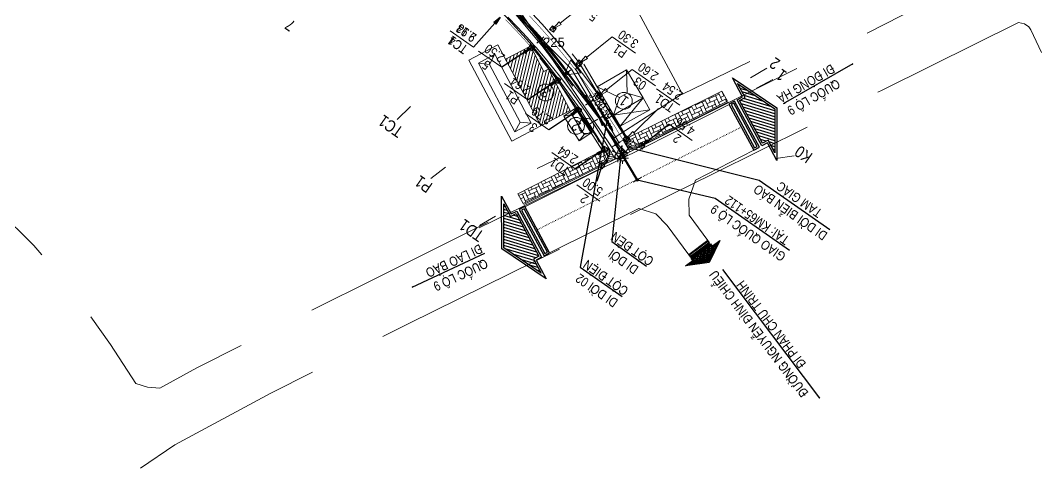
# Model space of a CAD drawing. Header units: metres. Extents: x 550976 to 551305, y 1838772 to 1839026.
# Drawn here: x 551086.4 to 551304.9, y 1838771.5 to 1838869.5 of the extents above; entities that cross this region are included whole.
import ezdxf
from ezdxf.enums import TextEntityAlignment as Align

# ---------------------------------------------------------------- set-up
doc = ezdxf.new("R2010")
doc.units = ezdxf.units.M
doc.header["$MEASUREMENT"] = 0
for name, pattern in [('CENTER2', [0.00025, 0, -0.000125, 0, -0.000125]), ('DGN Style 2', [42.176187, 25.305712, -16.870475]), ('DGN Style 3', [59.046661, 42.176187, -16.870475])]:
    doc.linetypes.add(name, pattern=pattern)
for name, color, linetype, lineweight in [('Level 10', 7, 'Continuous', 0), ('Level 20', 7, 'Continuous', 0), ('Level 22', 7, 'Continuous', 0), ('Level 23', 7, 'Continuous', 0), ('Level 24', 7, 'Continuous', 0), ('Level 52', 7, 'Continuous', 0), ('Level 64', 230, 'Continuous', 0), ('Level 65', 2, 'Continuous', 0), ('Level 66', 30, 'Continuous', 0), ('Level 67', 7, 'Continuous', 0), ('Level 69', 1, 'Continuous', 0), ('Level 7', 7, 'Continuous', 0), ('Level 70', 4, 'Continuous', 0), ('Level 72', 6, 'Continuous', 0), ('Level 74', 3, 'Continuous', 0), ('Level 75', 3, 'Continuous', 0), ('Level 76', 3, 'Continuous', 0), ('Level 80', 3, 'Continuous', 0), ('Level 86', 4, 'Continuous', 0), ('Level 87', 4, 'Continuous', 0), ('Level 88', 4, 'Continuous', 0), ('Level 89', 2, 'Continuous', 0), ('Level 9', 7, 'Continuous', 0), ('Level 90', 6, 'Continuous', 0), ('Level 96', 120, 'Continuous', 0), ('Level 97', 4, 'Continuous', 0)]:
    doc.layers.add(name, color=color, linetype=linetype, lineweight=lineweight)
doc.styles.add('1-Text', font='vnsimli.shx', dxfattribs={"width": 0.7})
doc.styles.add('3-Ghichu', font='')
doc.styles.add('4-Dim', font='vnsimli.shx', dxfattribs={"width": 0.6})
doc.styles.add('Style-FmSimple', font='FmSimple.shx')
doc.styles.add('Style-ltypeshp', font='ltypeshp.shx')
doc.styles.add('Style-Vnarial', font='Vnarial.shx')
doc.styles.get('3-Ghichu').set_extended_font_data('.VnArial NarrowH')
doc.linetypes.add('FENCELINE2', pattern='A,0,-0.0001,["„",Style-ltypeshp,S=0.0001,R=0,X=-0.0001,Y=0],-0.0001,0', length=0.0002)
doc.dimstyles.new('D1000', dxfattribs={"dimtxt": 0.002, "dimasz": 0.0015, "dimexe": 0, "dimexo": 0, "dimgap": 0.0009, "dimtad": 1, "dimlfac": 1000, "dimzin": 0, "dimdsep": 46, "dimtxsty": '4-Dim', "dimblk": 'Muiten_PS', "dimcen": 9e-05, "dimclrd": 6, "dimclre": 6, "dimclrt": 2, "dimadec": 0, "dimazin": 2, "dimtfac": 0.347826, "dimtix": 1, "dimtofl": 0, "dimtmove": 0, "dimatfit": 3, "dimldrblk": 'Muiten_PS', "dimfxl": 0, "dimtolj": 1, "dimtzin": 0, "dimarcsym": 0})
doc.dimstyles.new('D500', dxfattribs={"dimscale": 0.5, "dimtxt": 0.002, "dimasz": 0.0015, "dimexe": 0, "dimexo": 0, "dimgap": 0.0008, "dimtad": 1, "dimlfac": 1000, "dimzin": 0, "dimdsep": 46, "dimtxsty": '4-Dim', "dimblk": 'Muiten_PS', "dimcen": 9e-05, "dimclrd": 6, "dimclre": 6, "dimclrt": 2, "dimaunit": 1, "dimadec": 1, "dimazin": 2, "dimtfac": 0.347826, "dimtix": 1, "dimtofl": 0, "dimtmove": 0, "dimatfit": 3, "dimldrblk": 'Muiten_PS', "dimfxl": 0, "dimtolj": 1, "dimtzin": 0, "dimarcsym": 0})
doc.dimstyles.get("Standard").update_dxf_attribs({"dimtxt": 0.002, "dimasz": 0.002, "dimexe": 0, "dimexo": 0, "dimgap": 0.0008, "dimtad": 1, "dimlfac": 1000, "dimzin": 0, "dimdsep": 46, "dimtxsty": '1-Text', "dimblk": 'Muiten_PS', "dimcen": 0.0001, "dimclrd": 6, "dimclre": 6, "dimclrt": 2, "dimaunit": 1, "dimadec": 1, "dimazin": 0, "dimtfac": 1, "dimtix": 1, "dimtofl": 0, "dimtmove": 1, "dimatfit": 3, "dimldrblk": 'Muiten_PS', "dimfxl": 0, "dimtolj": 1, "dimtzin": 0, "dimarcsym": 0})
pattern_1 = [(204.948746527, (-409.3193, 287.1545), (-0.38790248927, -1.06279426928), [2.4, -0.8]), (294.948746527, (-410.0447, 286.81704), (-0.38790248927, -1.06279426928), [2.4, -0.8])]

# ---------------------------------------------------------------- blocks, each defined once
blk = doc.blocks.new('BB TAM GIAC')
at = {"layer": 'Level 64', "linetype": 'Continuous', "ltscale": 0.1}
h = blk.add_hatch(color=256, dxfattribs=at)
h.paths.add_polyline_path([(-0.053, 0.134), (0, 0.24), (0.053, 0.134)])
h.paths.add_polyline_path([(-0.04, 0.142), (0, 0.222), (0.04, 0.142)], flags=16)
at = {"layer": 'Level 64', "linetype": 'Continuous', "ltscale": 0.1, "flags": 128}
blk.add_lwpolyline([(-0.053, 0.134), (0, 0.24), (0.053, 0.134)], close=True, dxfattribs=at)
for points in [[(-0.04, 0.142), (0, 0.222), (0.04, 0.142), (-0.04, 0.142)], [(-0.022, 0), (0.022, 0)], [(0, 0.134), (0, 0)]]:
    blk.add_lwpolyline(points, dxfattribs=at)
blk = doc.blocks.new('COT DEN')
at = {"layer": 'Level 65', "color": 62, "ltscale": 0.1, "const_width": 0.0128, "flags": 128}
blk.add_lwpolyline([(0, 0), (0, -0.172, -0.333753), (-0.025, -0.206, -0.000669), (-0.096, -0.222, -1), (-0.099, -0.208), (-0.074, -0.203, -1), (-0.071, -0.216)], format="xyb", dxfattribs=at)
blk = doc.blocks.new('COT DIEN')
at = {"layer": 'Level 66', "color": 6, "ltscale": 0.1, "flags": 128}
for points in [[(-0.123, -0.03), (-0.225, 0), (-0.123, 0.03)], [(-0.225, 0), (0.225, 0)], [(-0.051, -0.03), (-0.153, 0), (-0.051, 0.03)], [(0.051, -0.03), (0.153, 0), (0.051, 0.03)], [(0.123, -0.03), (0.225, 0), (0.123, 0.03)]]:
    blk.add_lwpolyline(points, dxfattribs=at)
at = {"layer": 'Level 66', "color": 6, "ltscale": 0.1}
for radius in [0.017, 0.00454]:
    blk.add_circle((0, 0), radius, dxfattribs=at)
blk = doc.blocks.new('Huongdi')
h = blk.add_hatch()
h.set_pattern_fill('ANSI31', color=252, style=0)
h.set_pattern_definition([(135, (146.729495, -280.011094), (0.0247276145, 0.0247276145), [])])
h.paths.add_polyline_path([(-0.47, 0.211), (-0.295, 0.211), (-0.295, 0.135), (0.295, 0.135), (0.295, 0.211), (0.489, 0.211), (0, 0.464)])
blk.add_line((0.318, 0), (-0.319, 0))
at = {"flags": 128}
blk.add_lwpolyline([(0.318, 0.188), (0.58, 0.188), (0, 0.49), (-0.566, 0.188), (-0.319, 0.188), (-0.319, 0.112), (0.318, 0.112)], close=True, dxfattribs=at)
at = {"color": 9, "flags": 128}
for points in [[(0, 0.464), (-0.47, 0.211), (-0.295, 0.211), (-0.295, 0.135), (0.295, 0.135), (0.295, 0.211), (0.489, 0.211)], [(-0.299, 0.057), (0.299, 0.057), (0.299, 0.02), (-0.299, 0.02)]]:
    blk.add_lwpolyline(points, close=True, dxfattribs=at)
at = {"flags": 128}
blk.add_lwpolyline([(-0.319, 0), (-0.319, 0.077), (0.318, 0.077), (0.318, 0)], dxfattribs=at)
blk = doc.blocks.new('Muiten_PS')
at = {"layer": 'Level 86', "color": 252, "linetype": 'Continuous', "ltscale": 0.1}
blk.add_line((-0.109, 0), (-0.095, 0), dxfattribs=at)
at = {"layer": 'Level 86', "color": 252, "linetype": 'Continuous', "ltscale": 0.1, "flags": 128}
for points in [[(-0.114, -0.022), (0, 0), (-0.114, 0.022)], [(-0.105, -0.009), (-0.105, -0.01)]]:
    blk.add_lwpolyline(points, dxfattribs=at)
for points in [[(-0.107, -0.013), (-0.104, -0.015, 0.248235), (-0.102, -0.016), (-0.028, 0), (-0.102, 0.016, 0.248235), (-0.104, 0.015), (-0.107, 0.013)], [(-0.105, -0.009), (-0.104, -0.011, 0.254651), (-0.102, -0.011), (-0.056, 0), (-0.102, 0.011, 0.254651), (-0.104, 0.011), (-0.105, 0.009)], [(-0.104, -0.005), (-0.102, -0.008, 0.259093), (-0.099, -0.008), (-0.07, 0), (-0.099, 0.008, 0.259093), (-0.102, 0.008), (-0.104, 0.005)], [(-0.104, 0), (-0.099, -0.005, 0.274095), (-0.097, -0.005), (-0.084, 0), (-0.097, 0.005, 0.274095), (-0.099, 0.005), (-0.104, 0)]]:
    blk.add_lwpolyline(points, format="xyb", dxfattribs=at)
at = {"layer": 'Level 86', "color": 252, "linetype": 'Continuous', "ltscale": 0.1}
blk.add_arc((-0.133, 0), 0.0296, 312.2342, 47.7658, dxfattribs=at)
blk = doc.blocks.new('_ClosedBlank')
at = {"color": 0, "linetype": 'ByBlock', "lineweight": -2}
for p, q in [((-0.1, 0.017), (0, 0)), ((-0.1, 0.017), (-0.1, -0.017)), ((0, 0), (-0.1, -0.017))]:
    blk.add_line(p, q, dxfattribs=at)
blk = doc.blocks.new('Lop dc')
at = {"layer": 'Level 97', "ltscale": 0.1}
blk.add_circle((0, 0), 0.18, dxfattribs=at)
at = {"layer": 'Level 97', "style": '3-Ghichu'}
blk.add_attdef('1', text='', height=0.225, dxfattribs=at).set_placement((0, 0), align=Align.MIDDLE_CENTER)
blk = doc.blocks.new('*D257')
at = {"layer": 'Defpoints'}
for p in [(551208.19, 1838851.91), (551209.17, 1838850.18), (551210.26, 1838848.52), (551210.37, 1838848.58)]:
    blk.add_point(p, dxfattribs=at)
at = {"layer": 'Level 96', "color": 6}
for p, q in [((551206.44, 1838854.36), (551207.26, 1838853.1)), ((551208.82, 1838852.33), (551208.08, 1838851.85)), ((551211, 1838849), (551210.26, 1838848.52)), ((551211.91, 1838846.01), (551211.08, 1838847.26))]:
    blk.add_line(p, q, dxfattribs=at)
at = {"layer": 'Level 96', "color": 6, "xscale": 15, "yscale": 15, "zscale": 15}
for p, rotation in [((551208.08, 1838851.85), 303.2072766905243), ((551210.26, 1838848.52), 123.2072766905243)]:
    blk.add_blockref('Muiten_PS', p, dxfattribs=dict(at, rotation=rotation))
at = {"layer": 'Level 96', "color": 2, "linetype": 'Continuous', "style": '4-Dim', "width": 0.6}
blk.add_text('3980.59', height=2, rotation=303.2073, dxfattribs=at).set_placement((551208.86, 1838854.12), align=Align.MIDDLE_LEFT)
blk = doc.blocks.new('DKCDV')
at = {"layer": 'Level 7', "linetype": 'Continuous', "lineweight": 0}
h = blk.add_hatch(color=1, dxfattribs=at)
edge = h.paths.add_edge_path()
edge.add_arc((0, 0), 1.5, 270, 630)
at = {"layer": 'Level 7', "color": 1, "linetype": 'Continuous', "lineweight": 0}
for p, q in [((0, 6.2), (0, 12.5)), ((-6.2, 0), (-12.5, 0)), ((0, -12.5), (0, -6.3)), ((12.5, 0), (6.3, 0))]:
    blk.add_line(p, q, dxfattribs=at)
blk.add_circle((0, 0), 6.25, dxfattribs=at)
blk = doc.blocks.new('KC')
at = {"layer": 'Level 7', "color": 1, "linetype": 'Continuous', "lineweight": 0, "style": 'Style-FmSimple'}
blk.add_text('37', height=0.1, dxfattribs=at).set_placement((0, 0))
blk = doc.blocks.new('KC_1')
at = {"layer": 'Level 7', "color": 1, "linetype": 'Continuous', "lineweight": 0, "style": 'Style-FmSimple'}
blk.add_text('38', height=0.1, dxfattribs=at).set_placement((0, 0))

msp = doc.modelspace()

# ---------------------------------------------------------------- hatches: boundary and pattern name
at = {"layer": 'Level 64'}
h = msp.add_hatch(dxfattribs=at)
h.set_pattern_fill('ANSI31', color=252, style=0)
h.set_pattern_definition([(256.20581804, (-491248.0275, 1854274.46985), (0.60697406033, -0.14902177723), [])])
h.paths.add_polyline_path([(551199.38698, 1838859.056288, -0.4176543214), (551199.346315, 1838859.069229), (551198.401046, 1838858.587363, -2.3916746604), (551198.360339, 1838858.600282), (551195.555198, 1838863.926674, -0.4142135617), (551195.514675, 1838863.939238), (551190.23244, 1838861.157352), (551197.737177, 1838846.907382), (551204.023771, 1838850.218213), (551203.73744, 1838850.763983, -36.4550453253), (551203.735911, 1838850.766895)])
at = {"layer": 'Level 64', "linetype": 'Continuous'}
h = msp.add_hatch(dxfattribs=at)
h.set_pattern_fill('AR-HBONE', color=252, style=0)
h.set_pattern_definition(pattern_1)
h.paths.add_polyline_path([(551231.002283, 1838848.813924, -1.0261963688), (551232.817887, 1838849.730075), (551232.761366, 1838849.826505), (551232.771779, 1838849.832911), (551232.817887, 1838849.730075, 1.0261963688), (551231.002284, 1838848.813924), (551219.215607, 1838842.866383, -0.2872248106), (551216.27427, 1838843.25539), (551216.959009, 1838843.575679), (551216.690561, 1838844.196405), (551215.788407, 1838843.774418, -0.0218639902), (551215.654249, 1838843.978661), (551236.508114, 1838854.382465), (551237.690026, 1838852.18855), (551232.817887, 1838849.730075)])
h = msp.add_hatch(dxfattribs=at)
h.set_pattern_fill('AR-HBONE', color=252, style=0)
h.set_pattern_definition(pattern_1)
h.paths.add_polyline_path([(551192.871298, 1838832.385621), (551193.991711, 1838830.305862), (551209.523163, 1838838.05583), (551210.681084, 1838838.630385, 0.3877006031), (551211.934272, 1838842.1624), (551211.380984, 1838841.878637), (551211.384965, 1838841.872027), (551211.127977, 1838841.717246), (551211.113422, 1838841.741413)])
at = {"layer": 'Level 90'}
h = msp.add_hatch(dxfattribs=at)
h.set_pattern_fill('ANSI31', color=252, style=0)
h.set_pattern_definition([(189.948746527, (-466.7502, 205.29062), (0.06478768371, -0.36936101045), [])])
h.paths.add_polyline_path([(551215.413892, 1838843.797068), (551216.631802, 1838841.744508), (551216.833822, 1838841.404262), (551219.184073, 1838842.570447), (551219.182395, 1838842.574335, -0.3771117565)])
h.paths.add_polyline_path([(551212.121685, 1838842.475381, -0.4194927017), (551210.792205, 1838838.406438), (551213.689682, 1838839.844154), (551213.622309, 1838839.957625), (551212.376596, 1838842.055672)])

# ---------------------------------------------------------------- linework, layer by layer
at = {"layer": 'Level 10', "color": 254, "linetype": 'Continuous', "lineweight": 0}
msp.add_line((551228.05, 1838853.72), (551227.59, 1838853.5), dxfattribs=at)
at = {"layer": 'Level 10', "color": 1, "linetype": 'Continuous', "lineweight": 0}
msp.add_line((551196.99, 1838837.84), (551202.44, 1838840.47), dxfattribs=at)
msp.add_line((551196.99, 1838837.84), (551202.44, 1838840.47), dxfattribs=at)
at = {"layer": 'Level 10', "color": 254, "linetype": 'Continuous', "lineweight": 0, "flags": 128}
msp.add_lwpolyline([(551182.11, 1838904.46), (551187.35, 1838899.74), (551188.75, 1838896.92), (551194.16, 1838892.5), (551204.77, 1838886.64), (551212.88, 1838879.37), (551217.81, 1838872.6), (551219.17, 1838870.21), (551228.05, 1838853.72)], dxfattribs=at)
at = {"layer": 'Level 20', "color": 1}
for p, q in [((551242.642425, 1838857.188277), (551246.081846, 1838859.230429)), ((551243.87912, 1838855.006227), (551247.431633, 1838856.84461)), ((551169.895942, 1838851.081694), (551167.062757, 1838848.258033)), ((551248.016716, 1838839.925443), (551251.97111, 1838840.527744)), ((551177.395072, 1838838.124413), (551174.234602, 1838835.67259)), ((551188.08569, 1838827.63297), (551184.646269, 1838825.590817))]:
    msp.add_line(p, q, dxfattribs=at)
at = {"layer": 'Level 20', "color": 1, "linetype": 'Continuous', "lineweight": 40, "ltscale": 3, "flags": 128}
msp.add_lwpolyline([(551218.35876, 1838835.408183), (551213.881343, 1838842.949114, 0.0620556301), (551191.144832, 1838872.259151), (551168.739075, 1838894.740469, -0.1029430707), (551156.934611, 1838912.814982), (551152.458859, 1838924.239541, 0.1477922396), (551138.149836, 1838942.418117), (551113.519626, 1838959.650538, 0.2189279929), (551095.426875, 1838962.932271), (551069.838845, 1838956.354343, -0.2248796391), (551051.339595, 1838959.927037), (551027.993448, 1838977.062936, 0.1231401349), (551013.61541, 1838982.941707), (551006.597863, 1838983.952715)], format="xyb", dxfattribs=at)
at = {"layer": 'Level 22', "color": 2, "linetype": 'Continuous', "lineweight": 0}
msp.add_line((551209.988804, 1838848.359695), (551207.558398, 1838846.968387), dxfattribs=at)
at = {"layer": 'Level 22', "color": 2, "linetype": 'Continuous', "lineweight": 0, "flags": 128}
msp.add_lwpolyline([(551215.257, 1838840.044), (551214.266, 1838840.438), (551145.607, 1838941.924), (551059.743, 1838953.759), (551006.578, 1838983.964), (551008.768, 1838987.987)], dxfattribs=at)
at = {"layer": 'Level 22', "color": 30, "linetype": 'DGN Style 3', "lineweight": 0, "flags": 128}
for points in [[(551100.36, 1838964.94), (551103.8, 1838965.37), (551110.34, 1838965.16), (551116.31, 1838963.47), (551120.41, 1838961.53), (551125.8, 1838957.77), (551132.17, 1838952.78), (551139.25, 1838948.33), (551141.99, 1838946.84), (551144.68, 1838944.79), (551146.6, 1838942.38), (551150.48, 1838933.08), (551150.48, 1838933.08), (551155.36, 1838921.04), (551156.88, 1838914.84), (551157.83, 1838908.77), (551161.58, 1838901.86), (551163.55, 1838899.19), (551168.94, 1838894.16), (551187.47, 1838876.69), (551198, 1838864.12), (551207.19, 1838852), (551213.21, 1838844.17), (551216.24, 1838841.09), (551222.28, 1838844.1), (551222.28, 1838844.1), (551260.88, 1838863.36), (551303.89, 1838885.27), (551303.11, 1838887.97)], [(551000, 1838859.19), (551005.08, 1838856.32), (551019.43, 1838848.92), (551023.83, 1838846.81), (551041.31, 1838839.14), (551046.58, 1838836.83), (551062.45, 1838833.66), (551074.19, 1838831.66), (551078.24, 1838830.64), (551081.41, 1838829.13), (551089.3, 1838821.38), (551097.43, 1838811.9), (551105.67, 1838800.15), (551111.12, 1838791.84), (551113.6, 1838791.03), (551116.27, 1838790.81), (551124.14, 1838795.17), (551162.54, 1838814.39), (551212.16, 1838839.07), (551210.88, 1838841.76), (551201.62, 1838856.28), (551196.63, 1838862.95), (551186.06, 1838875.12), (551169.67, 1838889.98), (551161.82, 1838897.16), (551159.12, 1838901.28), (551156.08, 1838906.76), (551154.89, 1838909.88), (551154.32, 1838914.43), (551152.88, 1838920.42), (551148.22, 1838932.18), (551143.79, 1838942.21), (551141.03, 1838944.58), (551138.36, 1838946.34), (551133.88, 1838948.39), (551130.63, 1838950.74), (551124.53, 1838955.45), (551115.63, 1838960.98), (551110, 1838962.64), (551104.64, 1838962.93), (551100.92, 1838962.47)], [(551304.89, 1838862.6), (551302.59, 1838867.46), (551302.13, 1838868.13), (551301.23, 1838868.76), (551299.93, 1838869.06), (551299.93, 1838869.06), (551281.24, 1838859.79), (551270.8, 1838854.57), (551234.64, 1838836.68), (551169.49, 1838804.69), (551139.98, 1838789.76), (551119.45, 1838778.76), (551108.955981, 1838771.513467)]]:
    msp.add_lwpolyline(points, dxfattribs=at)
at = {"layer": 'Level 22', "color": 2, "linetype": 'Continuous', "lineweight": 0}
msp.add_circle((551207.456776, 1838846.910212), 1.62, dxfattribs=at)
at = {"layer": 'Level 23', "color": 30, "linetype": 'Continuous', "lineweight": 0}
msp.add_line((551242.45, 1838860.68), (551228.05, 1838853.72), dxfattribs=at)
at = {"layer": 'Level 23', "color": 30, "linetype": 'Continuous', "lineweight": 0, "flags": 128}
msp.add_lwpolyline([(551169.47, 1838893.98), (551179.9, 1838884.71), (551187.59, 1838877.08), (551193.06, 1838870.78), (551198.01, 1838864.54), (551203.28, 1838857.6), (551213.44, 1838844.39), (551227.59, 1838853.5)], dxfattribs=at)
at = {"layer": 'Level 24', "color": 3, "flags": 128}
msp.add_lwpolyline([(551212.242448, 1838842.276545), (551210.83746, 1838844.589842), (551209.247956, 1838847.092727), (551207.608722, 1838849.563328), (551206.697453, 1838850.8918), (551205.920413, 1838852.000656), (551204.183704, 1838854.403737), (551202.399289, 1838856.771609), (551202.036744, 1838857.240875), (551200.567882, 1838859.103326), (551198.690215, 1838861.397955), (551196.76704, 1838863.65458), (551196.344428, 1838864.138417), (551194.799125, 1838865.872296), (551192.787257, 1838868.050218), (551190.732241, 1838870.187474)], dxfattribs=at)
at = {"layer": 'Level 24', "color": 3}
for centre, radius, start, end in [((551217.993458, 1838845.328682), 3, 211.27255311, 296.39040696), ((551218.055596, 1838845.409814), 2.795473, 212.03273056, 294.51682285), ((551209.372478, 1838841.083017), 2.779902, 298.0822118, 22.84757979), ((551209.458749, 1838841.093797), 3, 296.39040696, 30.69966165)]:
    msp.add_arc(centre, radius, start, end, dxfattribs=at)
at = {"layer": 'Level 52', "color": 1, "linetype": 'DGN Style 2', "lineweight": 0, "flags": 128}
msp.add_lwpolyline([(551219.3269, 1838842.6413), (551216.031, 1838844.2255), (551216.0965, 1838844.1993), (551212.8979, 1838849.4623), (551210.2726, 1838853.3728), (551206.0322, 1838860.3219), (551200.3475, 1838867.6502), (551193.4675, 1838874.5696), (551181.5469, 1838888.091), (551173.553, 1838895.9583), (551175.4096, 1838899.0962), (551170.1636, 1838902.5731), (551168.164, 1838901.3355), (551165.05, 1838905.2231), (551160.6301, 1838913.0087), (551158.6108, 1838917.205), (551155.6988, 1838925.5089), (551154.3966, 1838928.4978), (551151.4275, 1838933.4943), (551149.2043, 1838936.4386), (551145.2409, 1838942.0158), (551118.3652, 1838961.8229), (551109.4114, 1838965.8357), (551105.5522, 1838966.8614), (551099.019, 1838968.0695), (551093.5396, 1838967.1622), (551068.7175, 1838960.7164), (551061.0483, 1838960.5384), (551053.747, 1838963.2069), (551030.0992, 1838980.0849), (551026.2921, 1838982.4782), (551022.5629, 1838984.318), (551021.3668, 1838984.7819), (551017.9012, 1838984.7491), (551009.8483, 1838986.2448), (551006.8089, 1838988.8658), (551008.3517, 1838983.7), (551008.4928, 1838979.073), (551009.717, 1838980.5066), (551013.2014, 1838980.0381), (551020.2242, 1838978.5507), (551026.5142, 1838975.0476), (551037.9997, 1838966.6182), (551049.7388, 1838957.7461), (551053.3839, 1838955.5727), (551059.5817, 1838953.1713), (551064.0769, 1838952.9907), (551067.2366, 1838952.8274), (551070.5858, 1838953.4488), (551075.2334, 1838955.1598), (551075.6195, 1838953.6581), (551080.5629, 1838954.2106), (551096.4887, 1838957.8196), (551099.7227, 1838958.2031), (551104.0088, 1838958.7086), (551106.6999, 1838958.1167), (551110.95, 1838955.9777), (551109.0225, 1838951.6915), (551138.4312, 1838933.4638), (551140.9483, 1838934.3098), (551145.8928, 1838929.8767), (551149.8694, 1838923.2231), (551154.4587, 1838910.7054), (551156.1764, 1838905.9541), (551158.9173, 1838901.2201), (551163.8126, 1838894.3269), (551162.0606, 1838890.3468), (551167.4408, 1838886.7812), (551175.7997, 1838882.9293), (551189.0696, 1838870.1962), (551195.7806, 1838863.6438), (551201.3352, 1838856.6995), (551205.8393, 1838850.3041), (551211.4503, 1838841.9142), (551210.7922, 1838838.4064), (551219.3269, 1838842.6413)], dxfattribs=at)
at = {"layer": 'Level 64'}
for p, q in [((551197.737177, 1838846.907382), (551188.565498, 1838864.250888)), ((551191.543602, 1838843.64554), (551182.371922, 1838860.989045))]:
    msp.add_line(p, q, dxfattribs=at)
at = {"layer": 'Level 64', "flags": 128}
for points in [[(551191.543602, 1838843.64554), (551197.737177, 1838846.907382), (551188.565498, 1838864.250888), (551182.371922, 1838860.989045)], [(551192.17183, 1838845.671701), (551195.711016, 1838847.535611), (551187.93727, 1838862.224727), (551184.398084, 1838860.360817)]]:
    msp.add_lwpolyline(points, close=True, dxfattribs=at)
for points in [[(551195.541219, 1838863.953218), (551190.23244, 1838861.157352)], [(551204.023771, 1838850.218213), (551199.373042, 1838859.082854), (551198.374319, 1838858.573738), (551195.541219, 1838863.953218)], [(551187.93727, 1838862.224727), (551186.808598, 1838860.075793), (551184.398084, 1838860.360817)], [(551186.808598, 1838860.075793), (551193.36339, 1838847.701223)], [(551216.118465, 1838858.927648), (551209.811805, 1838855.247027)], [(551209.811805, 1838855.247027), (551214.619542, 1838852.967431), (551216.231169, 1838853.953782), (551216.118465, 1838858.927648)], [(551219.629988, 1838852.910734), (551216.118465, 1838858.927648)], [(551213.323328, 1838849.230113), (551209.811805, 1838855.247027)], [(551214.386864, 1838843.346374), (551236.508114, 1838854.382465)], [(551219.629988, 1838852.910734), (551216.231169, 1838853.953782)], [(551214.619542, 1838852.967431), (551213.323328, 1838849.230113)], [(551219.629988, 1838852.910734), (551213.323328, 1838849.230113)], [(551219.629988, 1838852.910734), (551214.750517, 1838846.843202)], [(551215.261752, 1838840.624208), (551219.184073, 1838842.570447), (551237.808638, 1838851.968377)], [(551219.215607, 1838842.866383), (551237.690026, 1838852.18855)], [(551221.11285, 1838850.369884), (551219.629988, 1838852.910734)], [(551194.347594, 1838829.645257), (551209.857278, 1838837.384363), (551219.407821, 1838842.1233), (551238.045863, 1838851.528031)], [(551204.023771, 1838850.218213), (551197.737177, 1838846.907382)], [(551205.407041, 1838850.856961), (551202.683505, 1838849.016577)], [(551205.407041, 1838850.856961), (551204.411417, 1838849.341183), (551202.683505, 1838849.016577)], [(551208.68032, 1838845.532506), (551205.407041, 1838850.856961)], [(551221.11285, 1838850.369884), (551214.750517, 1838846.843202), (551213.323328, 1838849.230113), (551221.11285, 1838850.369884)], [(551195.711016, 1838847.535611), (551193.36339, 1838847.701223), (551192.17183, 1838845.671701)], [(551205.956785, 1838843.692122), (551202.683505, 1838849.016577)], [(551204.411417, 1838849.341183), (551207.019993, 1838845.097963)], [(551208.68032, 1838845.532506), (551205.956785, 1838843.692122)], [(551208.68032, 1838845.532506), (551207.019993, 1838845.097963), (551205.956785, 1838843.692122)], [(551212.222114, 1838842.310025), (551192.871298, 1838832.385621)], [(551243.31475, 1838841.747701), (551230.844778, 1838835.313673), (551229.445475, 1838831.221599), (551229.473111, 1838827.846594)], [(551193.991711, 1838830.305862), (551209.523163, 1838838.05583), (551210.681084, 1838838.630385)], [(551194.110339, 1838830.08566), (551209.634535, 1838837.832007), (551215.261752, 1838840.624208)], [(551224.783236, 1838825.621803), (551222.377302, 1838828.0881), (551218.722422, 1838829.275218), (551199.653236, 1838819.796703)]]:
    msp.add_lwpolyline(points, dxfattribs=at)
at = {"layer": 'Level 64', "linetype": 'Continuous', "flags": 128}
for points in [[(551237.690026, 1838852.18855), (551236.508114, 1838854.382465)], [(551208.185096, 1838851.913745), (551207.942084, 1838851.737832)], [(551205.953243, 1838850.309008), (551206.210231, 1838850.46379)], [(551216.690561, 1838844.196405), (551215.614638, 1838843.693137)], [(551215.614638, 1838843.693137), (551216.959009, 1838843.575679)], [(551216.959009, 1838843.575679), (551215.883085, 1838843.072411)], [(551216.959009, 1838843.575679), (551216.690561, 1838844.196405)], [(551211.127977, 1838841.717246), (551211.384965, 1838841.872027)], [(551215.902275, 1838841.221117), (551215.646735, 1838841.094319)], [(551192.871298, 1838832.385621), (551193.991711, 1838830.305862)], [(551229.473111, 1838827.846594), (551233.507536, 1838822.399617)], [(551224.783236, 1838825.621803), (551229.414979, 1838819.368373)], [(551229.414979, 1838819.368373), (551233.507536, 1838822.399617)]]:
    msp.add_lwpolyline(points, dxfattribs=at)
at = {"layer": 'Level 64', "linetype": 'FENCELINE2', "ltscale": 1000}
for points in [[(551209.012897, 1838845.807625), (551208.68032, 1838845.532506)], [(551210.22311, 1838843.46816), (551209.012897, 1838845.807625)]]:
    msp.add_lwpolyline(points, dxfattribs=at)
at = {"layer": 'Level 64', "linetype": 'Continuous', "flags": 128}
msp.add_lwpolyline([(551215.883085, 1838843.072411), (551215.614638, 1838843.693137), (551216.690561, 1838844.196405), (551216.959009, 1838843.575679)], close=True, dxfattribs=at)
at = {"layer": 'Level 67', "color": 62, "linetype": 'Continuous', "ltscale": 5, "flags": 128}
for points in [[(551172.972521, 1838890.494239), (551179.521049, 1838884.740896), (551191.479563, 1838872.725162), (551198.031152, 1838865.538264), (551202.510357, 1838859.796396), (551207.942084, 1838851.737832), (551215.646735, 1838841.094319)], [(551212.345485, 1838840.277247), (551206.210231, 1838850.46379), (551200.496574, 1838858.314951), (551196.06117, 1838863.999053), (551189.570637, 1838871.110851), (551177.72573, 1838883.001117), (551171.494027, 1838888.787226)]]:
    msp.add_lwpolyline(points, dxfattribs=at)
at = {"layer": 'Level 69', "linetype": 'CENTER2', "ltscale": 2000}
msp.add_lwpolyline([(551240.661929, 1838846.671978), (551197.000415, 1838824.72098)], dxfattribs=at)
at = {"layer": 'Level 72'}
for p, q in [((551196.908222, 1838864.633025), (551198.411672, 1838865.951978)), ((551202.629332, 1838857.700591), (551204.209567, 1838858.926502)), ((551207.313617, 1838851.3194), (551208.956721, 1838852.459667)), ((551213.021488, 1838842.438575), (551214.741198, 1838843.459652)), ((551214.2672, 1838840.340529), (551215.986911, 1838841.361605)), ((551214.660314, 1838839.67844), (551216.380025, 1838840.699516)), ((551217.498905, 1838834.897645), (551219.218615, 1838835.918721))]:
    msp.add_line(p, q, dxfattribs=at)
at = {"layer": 'Level 74'}
for centre in [(551197.659947, 1838865.292501), (551203.419449, 1838858.313547), (551208.135169, 1838851.889534), (551213.881343, 1838842.949114), (551215.127055, 1838840.851067), (551215.52017, 1838840.188978), (551218.35876, 1838835.408183)]:
    msp.add_circle(centre, 0.3, dxfattribs=at)
for p in [(551197.659947, 1838865.292501), (551203.419449, 1838858.313547), (551208.135169, 1838851.889534), (551213.881343, 1838842.949114), (551215.127055, 1838840.851067), (551215.52017, 1838840.188978), (551218.35876, 1838835.408183)]:
    msp.add_point(p, dxfattribs=at)
at = {"layer": 'Level 75'}
for p in [(551191.144832, 1838872.259151), (551213.881343, 1838842.949114)]:
    msp.add_line(p, (551204.338972, 1838859.020515), dxfattribs=at)
at = {"layer": 'Level 76', "flags": 128}
msp.add_lwpolyline([(551206.314214, 1838858.239126), (551204.146804, 1838861.040399), (551202.786754, 1838857.767195)], close=True, dxfattribs=at)
at = {"layer": 'Level 76', "const_width": 0.1, "flags": 128}
msp.add_lwpolyline([(551204.299465, 1838858.989868, 1), (551204.378478, 1838859.051161, 1), (551204.299465, 1838858.989868)], format="xyb", dxfattribs=at)
at = {"layer": 'Level 80', "color": 5, "const_width": 0.1, "flags": 128}
msp.add_lwpolyline([(551211.553068, 1838841.966893), (551210.200354, 1838844.194119), (551208.618891, 1838846.684344), (551206.987949, 1838849.142447), (551206.081289, 1838850.464199), (551205.30818, 1838851.567446), (551203.580256, 1838853.958371), (551201.804867, 1838856.314266), (551201.444156, 1838856.781158), (551199.982724, 1838858.634188), (551198.114556, 1838860.917211), (551196.201108, 1838863.16242), (551195.780634, 1838863.64381), (551194.243148, 1838865.368918), (551192.241457, 1838867.535823), (551190.196836, 1838869.662268)], dxfattribs=at)
at = {"layer": 'Level 80', "const_width": 0.1, "flags": 128}
msp.add_lwpolyline([(551215.385006, 1838843.844339), (551213.81062, 1838846.436546), (551212.183595, 1838848.998514), (551210.505665, 1838851.527436), (551209.572885, 1838852.887268), (551208.777502, 1838854.0223), (551206.999796, 1838856.482107), (551205.173258, 1838858.905876), (551204.802155, 1838859.386219), (551203.298619, 1838861.292635), (551201.376628, 1838863.641432), (551199.408054, 1838865.951326), (551198.975466, 1838866.446585), (551197.393685, 1838868.221394), (551195.334325, 1838870.450728)], dxfattribs=at)
at = {"layer": 'Level 80', "color": 5, "flags": 128}
msp.add_lwpolyline([(551216.057938, 1838844.180058), (551216.030981, 1838844.225458), (551214.447726, 1838846.832268), (551212.812661, 1838849.406897), (551211.126439, 1838851.948316), (551210.189049, 1838853.314868), (551209.389735, 1838854.455509), (551207.603244, 1838856.927473), (551205.76768, 1838859.363219), (551205.394743, 1838859.845936), (551203.883777, 1838861.761773), (551201.952288, 1838864.122177), (551199.973986, 1838866.443486), (551199.53926, 1838866.941192), (551197.949662, 1838868.724772), (551195.880125, 1838870.965123)], dxfattribs=at)
at = {"layer": 'Level 88', "linetype": 'Continuous', "ltscale": 5}
msp.add_line((551211.481594, 1838838.215318), (551184.591155, 1838825.148902), dxfattribs=at)
at = {"layer": 'Level 90', "linetype": 'Continuous', "ltscale": 2, "flags": 128}
for points in [[(551216.631802, 1838841.744508), (551216.833822, 1838841.404262), (551219.184073, 1838842.570447), (551219.270622, 1838842.614119, -0.3863525622), (551215.413892, 1838843.797068)], [(551210.792205, 1838838.406438), (551213.689682, 1838839.844154), (551213.622309, 1838839.957625), (551212.376596, 1838842.055672), (551212.121685, 1838842.475381, -0.4194927017)]]:
    msp.add_lwpolyline(points, format="xyb", close=True, dxfattribs=at)
at = {"layer": 'Level 96', "flags": 128}
for points in [[(551201.912179, 1838868.895889), (551207.405031, 1838873.268752)], [(551189.072265, 1838870.19355), (551183.354763, 1838863.760842)], [(551199.650996, 1838867.528057), (551201.043944, 1838867.772387)], [(551200.469635, 1838866.953748), (551200.225305, 1838868.346696)], [(551207.565984, 1838861.562136), (551213.058836, 1838865.935001)], [(551195.780634, 1838863.64381), (551189.433143, 1838859.444332)], [(551195.084161, 1838863.521645), (551196.477108, 1838863.765975)], [(551195.902799, 1838862.947336), (551195.65847, 1838864.340284)], [(551205.304801, 1838860.194305), (551206.697749, 1838860.438635)], [(551206.12344, 1838859.619996), (551205.87911, 1838861.012944)], [(551205.210956, 1838859.128522), (551214.480699, 1838843.354916)], [(551206.935247, 1838860.141844), (551216.257167, 1838844.279452)], [(551211.837289, 1838854.618503), (551217.330141, 1838858.991367)], [(551201.335643, 1838856.696976), (551194.988151, 1838852.497498)], [(551200.639169, 1838856.574811), (551202.032116, 1838856.819141)], [(551201.457808, 1838856.000502), (551201.213478, 1838857.39345)], [(551210.394745, 1838852.676363), (551210.150415, 1838854.06931)], [(551209.576106, 1838853.250671), (551210.969054, 1838853.495001)], [(551205.839346, 1838850.304131), (551199.491855, 1838846.104653)], [(551205.142873, 1838850.181966), (551206.53582, 1838850.426296)], [(551205.961511, 1838849.607657), (551205.717182, 1838851.000604)], [(551217.661228, 1838845.444972), (551222.963127, 1838850.608789)], [(551219.309178, 1838842.669078), (551225.195129, 1838847.29606)], [(551215.400045, 1838844.077141), (551216.792993, 1838844.321471)], [(551216.218684, 1838843.502832), (551215.974354, 1838844.89578)], [(551219.449078, 1838841.94485), (551219.204748, 1838843.337797)], [(551211.450283, 1838841.914178), (551205.102792, 1838837.7147)], [(551210.753809, 1838841.792013), (551212.146757, 1838842.036343)], [(551211.572448, 1838841.217704), (551211.328118, 1838842.610652)], [(551215.261752, 1838840.624208), (551219.32672, 1838842.642426)], [(551218.630439, 1838842.519158), (551220.023387, 1838842.763488)], [(551210.91437, 1838837.709964), (551210.67004, 1838839.102912)], [(551209.711711, 1838835.134637), (551210.792205, 1838838.406438)]]:
    msp.add_lwpolyline(points, dxfattribs=at)
at = {"layer": 'Level 96', "color": 4, "flags": 128}
for points in [[(551178.382469, 1838867.249112), (551183.354763, 1838863.760842)], [(551218.03113, 1838862.446731), (551213.058836, 1838865.935001)], [(551184.46085, 1838862.932602), (551189.433143, 1838859.444332)], [(551222.302435, 1838855.503097), (551217.330141, 1838858.991367)], [(551190.015858, 1838855.985768), (551194.988151, 1838852.497498)], [(551227.514242, 1838851.359924), (551222.541949, 1838854.848194)], [(551194.519562, 1838849.592923), (551199.491855, 1838846.104653)], [(551230.167422, 1838843.80779), (551225.195129, 1838847.29606)], [(551200.130498, 1838841.20297), (551205.102792, 1838837.7147)], [(551205.43314, 1838834.338193), (551210.405434, 1838830.849923)]]:
    msp.add_lwpolyline(points, dxfattribs=at)
at = {"layer": 'Level 96', "flags": 128}
for points in [[(551201.043944, 1838867.772387), (551200.225305, 1838868.346696), (551199.650996, 1838867.528057), (551200.469635, 1838866.953748)], [(551196.477108, 1838863.765975), (551195.65847, 1838864.340284), (551195.084161, 1838863.521645), (551195.902799, 1838862.947336)], [(551206.697749, 1838860.438635), (551205.87911, 1838861.012944), (551205.304801, 1838860.194305), (551206.12344, 1838859.619996)], [(551216.051226, 1838844.191361), (551214.480699, 1838843.354916), (551205.210956, 1838859.128522), (551206.340037, 1838859.81749), (551210.27258, 1838853.372836)], [(551202.032116, 1838856.819141), (551201.213478, 1838857.39345), (551200.639169, 1838856.574811), (551201.457808, 1838856.000502)], [(551210.969054, 1838853.495001), (551210.150415, 1838854.06931), (551209.576106, 1838853.250671), (551210.394745, 1838852.676363)], [(551206.53582, 1838850.426296), (551205.717182, 1838851.000604), (551205.142873, 1838850.181966), (551205.961511, 1838849.607657)], [(551216.792993, 1838844.321471), (551215.974354, 1838844.89578), (551215.400045, 1838844.077141), (551216.218684, 1838843.502832)], [(551220.023387, 1838842.763488), (551219.204748, 1838843.337797), (551218.630439, 1838842.519158), (551219.449078, 1838841.94485)], [(551212.146757, 1838842.036343), (551211.328118, 1838842.610652), (551210.753809, 1838841.792013), (551211.572448, 1838841.217704)], [(551211.488679, 1838838.528603), (551210.67004, 1838839.102912), (551210.095731, 1838838.284273), (551210.91437, 1838837.709964)]]:
    msp.add_lwpolyline(points, close=True, dxfattribs=at)

# ---------------------------------------------------------------- block references
at = {"extrusion": (0, 0, -1)}
for p, xscale, yscale, zscale, rotation in [((-551240.661929, 1838846.671978), 17.56154149811312, 17.56154149770736, 17.56154149791024, 61.68763509536671), ((-551197.000415, 1838824.72098), 17.56154149863668, 17.56154149537905, 17.56154149700786, 241.6876351030083), ((-551231.461258, 1838820.883995), 7.995058851057177, 7.995058849919586, 7.995058850488381, 143.4736698217521)]:
    msp.add_blockref('Huongdi', p, dxfattribs=dict(at, xscale=xscale, yscale=yscale, zscale=zscale, rotation=rotation))
at = {"layer": 'Level 64', "linetype": 'Continuous', "zscale": 9.999999999999996}
for name, p, xscale, yscale, rotation in [('COT DIEN', (551211.260167, 1838849.071163), 10, 10, 121.2058180364639), ('COT DIEN', (551212.006053, 1838847.764567), 10, 10, 121.2058180364639), ('COT DEN', (551215.120592, 1838842.748485), 9.999999999999996, 9.999999999999995, 324.8009981925135), ('BB TAM GIAC', (551216.753884, 1838842.482186), 9.999999999999998, 9.999999999999993, 144.9487465271042)]:
    msp.add_blockref(name, p, dxfattribs=dict(at, xscale=xscale, yscale=yscale, rotation=rotation))
at = {"layer": 'Level 7', "color": 1, "linetype": 'Continuous', "lineweight": 0, "xscale": 0.1, "yscale": 0.1, "zscale": 0.1}
for p in [(551214.266, 1838840.438), (551215.257, 1838840.044)]:
    msp.add_blockref('DKCDV', p, dxfattribs=at)
at = {"layer": 'Level 7', "color": 1, "linetype": 'Continuous', "lineweight": 0}
for name, p in [('KC', (551214.266, 1838840.438)), ('KC_1', (551215.257, 1838840.044))]:
    msp.add_blockref(name, p, dxfattribs=at)
at = {"layer": 'Level 96', "xscale": 19.9999999999924, "yscale": 19.99999999999241, "zscale": 19.9999999999924, "rotation": 218.5233265659632}
for p in [(551200.34747, 1838867.650222), (551206.001275, 1838860.31647), (551210.27258, 1838853.372836), (551216.096519, 1838844.199306)]:
    msp.add_blockref('_ClosedBlank', p, dxfattribs=at)
at = {"layer": 'Level 97', "color": 4}
ref = msp.add_blockref('Lop dc', (551198.756186, 1838854.076366), dxfattribs=dict(at, xscale=9.999999999999998, yscale=9.999999999999993, zscale=9.999999999999996, rotation=144.9487465271042))
ref.add_attrib('1', '3', dxfattribs={"color": 4, "height": 2.25, "rotation": 144.94874653, "style": '3-Ghichu'}).set_placement((551198.758994, 1838854.075186), align=Align.MIDDLE_CENTER)
ref = msp.add_blockref('Lop dc', (551215.514658, 1838852.270859), dxfattribs=dict(at, xscale=9.999999999999998, yscale=9.999999999999993, zscale=9.999999999999996, rotation=144.9487465271042))
ref.add_attrib('1', '1', dxfattribs={"color": 4, "height": 2.25, "rotation": 144.94874653, "style": '3-Ghichu'}).set_placement((551215.517466, 1838852.269679), align=Align.MIDDLE_CENTER)
ref = msp.add_blockref('Lop dc', (551205.286507, 1838846.950325), dxfattribs=dict(at, xscale=9.999999999999998, yscale=9.999999999999993, zscale=9.999999999999996, rotation=144.9487465271042))
ref.add_attrib('1', '2', dxfattribs={"color": 4, "height": 2.25, "rotation": 144.94874653, "style": '3-Ghichu'}).set_placement((551205.289315, 1838846.949145), align=Align.MIDDLE_CENTER)

# ---------------------------------------------------------------- texts
at = {"layer": 'Level 20', "color": 1, "style": '3-Ghichu'}
for s, p in [('7', (551144.129869, 1838868.435059)), ('2', (551247.801556, 1838860.251505)), ('1', (551249.207889, 1838857.763801)), ('TC1', (551165.646164, 1838846.846202)), ('K0', (551253.948308, 1838840.828895)), ('P1', (551172.654367, 1838834.44668)), ('TD1', (551182.926559, 1838824.569741))]:
    msp.add_text(s, height=2.5, rotation=144.94874653, dxfattribs=at).set_placement(p, align=Align.MIDDLE_CENTER)
at = {"layer": 'Level 24', "color": 3, "char_height": 2, "width": 4.44169188, "attachment_point": 5, "rotation": 144.94874653, "style": '3-Ghichu'}
for s, insert in [('5', (551209.025423, 1838870.255541)), ('tc4', (551180.002861, 1838864.235901)), ('tc1', (551180.021298, 1838864.262182)), ('P1', (551214.679228, 1838862.921789)), ('5', (551186.081241, 1838859.919391)), ('03', (551218.950533, 1838855.978156)), ('P1', (551191.636249, 1838852.972557)), ('td1', (551224.24912, 1838851.774103)), ('3', (551196.139953, 1838846.579711)), ('2', (551226.9023, 1838844.221969)), ('td1', (551201.75089, 1838838.189759)), ('2', (551207.053532, 1838831.324982))]:
    msp.add_mtext(s, dxfattribs=dict(at, insert=insert))
at = {"layer": 'Level 24', "color": 2, "char_height": 2, "width": 4.44169188, "attachment_point": 5, "rotation": 144.94874653, "style": '3-Ghichu'}
for s, insert in [('9.14', (551181.78601, 1838866.77766)), ('2.93', (551181.804447, 1838866.803941)), ('3.30', (551216.462377, 1838865.463548)), ('2.50', (551187.86439, 1838862.461149)), ('2.60', (551220.733682, 1838858.519915)), ('2.64', (551193.419399, 1838855.514315)), ('2.54', (551225.94549, 1838854.376741)), ('2.79', (551197.923102, 1838849.12147)), ('4.56', (551228.59867, 1838846.824608)), ('2.64', (551203.534039, 1838840.731517)), ('5.00', (551208.836681, 1838833.866741))]:
    msp.add_mtext(s, dxfattribs=dict(at, insert=insert))
at = {"layer": 'Level 52', "color": 2, "linetype": 'DGN Style 2', "style": 'Style-Vnarial'}
msp.add_text('225', height=2, dxfattribs=at).set_placement((551200.568527, 1838864.793534), align=Align.MIDDLE_CENTER)
at = {"layer": 'Level 70', "char_height": 2, "attachment_point": 5, "style": '3-Ghichu'}
for s, insert, width, rotation in [('QUèC Lé 9\\P§I §¤NG Hµ', (551255.302657, 1838854.518005), 14.62657279, 209.89542424), ('GIAO QUèC Lé 9\\PT¹I: KM65+112', (551243.198627, 1838825.585684), 19.70391523, 144.94874653), ('QUèC Lé 9\\P§I LAO B¶O', (551179.897795, 1838816.572165), 14.62657279, 204.99850656), ('§¦êNG NGUYÔN §×NH CHIÓU\\P§I PHAN CHU TRINH', (551245.726681, 1838803.475774), 34.64867512, 126.99096412)]:
    msp.add_mtext(s, dxfattribs=dict(at, insert=insert, width=width, rotation=rotation))
at = {"layer": 'Level 89', "char_height": 2, "attachment_point": 5, "rotation": 144.94874653, "style": '3-Ghichu'}
for s, insert, width in [('di dêi biÓn b¸o\\Ptam gi¸c', (551252.110822, 1838829.791202), 19.09272691), ('di dêi\\Pcét ®Ìn', (551216.514657, 1838819.453082), 11.51843031), ('di dêi 02\\Pcét ®iÖn', (551210.818089, 1838813.281872), 19.09272691)]:
    msp.add_mtext(s, dxfattribs=dict(at, insert=insert, width=width))
at = {"layer": 'Level 9', "color": 2, "linetype": 'Continuous', "lineweight": 0, "style": 'Style-FmSimple'}
for p in [(551214.266, 1838840.438), (551215.257, 1838840.044)]:
    msp.add_text('KC', height=0.1, dxfattribs=at).set_placement(p, align=Align.MIDDLE_RIGHT)

# ---------------------------------------------------------------- dimensions: what is measured, and where the dimension line sits
at = {"layer": 'Level 96', "color": 6}
dim = msp.add_linear_dim(base=(551210.262781, 1838848.516206), p1=(551208.185096, 1838851.913745), p2=(551210.365143, 1838848.583208), angle=303.20727669, text='\\H1.000000x;\\W0.600000;<>', dimstyle='D1000', override={"dimtxt": 2, "dimasz": 1.5, "dimexo": 1, "dimgap": 0.9, "dimcen": 0.09, "dimlwe": 65535}, dxfattribs=at)
dim.commit()
dim.dimension.update_dxf_attribs({"geometry": '*D257', "text_midpoint": (551209.172757, 1838850.181474)})

# ---------------------------------------------------------------- leaders
at = {"layer": 'Level 64', "color": 6, "linetype": 'Continuous'}
for points in [[(551264.50027, 1838860.171628), (551249.617122, 1838851.61502)], [(551170.225063, 1838812.448434), (551185.784307, 1838819.703335)], [(551257.427982, 1838788.710591), (551236.689982, 1838816.227108)]]:
    msp.add_leader(points, dimstyle='D1000', override={"dimtxt": 2, "dimasz": 2, "dimgap": 0.9, "dimtad": 0, "dimclrd": 0}, dxfattribs=at)
at = {"layer": 'Level 87', "color": 6}
msp.add_leader([(551218.35876, 1838835.408183), (551235.084624, 1838831.502852), (551250.977854, 1838820.353091)], dimstyle='D1000', override={"dimtxt": 2, "dimasz": 1.5, "dimgap": 0.8, "dimtad": 0, "dimclrd": 0}, dxfattribs=at)
at = {"layer": 'Level 89', "color": 6}
for points in [[(551211.917767, 1838847.910311), (551206.20814, 1838816.716749), (551215.168711, 1838810.430536)], [(551215.120592, 1838842.748485), (551212.930931, 1838822.168021), (551220.387, 1838816.937279)], [(551216.60598, 1838842.271358), (551244.508178, 1838835.325578), (551259.600187, 1838824.737907)]]:
    msp.add_leader(points, dimstyle='Standard', override={"dimtxt": 2, "dimasz": 2, "dimgap": 0.8, "dimtad": 0, "dimclrd": 0}, dxfattribs=at)
at = {"layer": 'Level 96', "color": 6}
for points, override in [([(551189.072265, 1838870.19355), (551183.354763, 1838863.760842)], {"dimtxt": 2, "dimasz": 3.5, "dimgap": 0.8, "dimtad": 0, "dimclrd": 0, "dimldrblk": 'ClosedBlank'}), ([(551195.723927, 1838863.606293), (551189.394275, 1838859.4716)], {"dimtxt": 2, "dimasz": 3.5, "dimgap": 0.8, "dimtad": 0, "dimclrd": 0, "dimldrblk": 'ClosedBlank'}), ([(551201.335208, 1838856.699455), (551194.988151, 1838852.497498)], {"dimtxt": 2, "dimasz": 3.5, "dimgap": 0.8, "dimtad": 0, "dimclrd": 0, "dimldrblk": 'ClosedBlank'}), ([(551205.839346, 1838850.304131), (551199.491855, 1838846.104653)], {"dimtxt": 2, "dimasz": 3.5, "dimgap": 0.8, "dimtad": 0, "dimclrd": 0, "dimldrblk": 'ClosedBlank'}), ([(551219.32318, 1838842.640668), (551225.176692, 1838847.269779)], {"dimtxt": 2, "dimasz": 3.5, "dimgap": 0.8, "dimtad": 0, "dimclrd": 0, "dimldrblk": 'ClosedBlank'}), ([(551211.450283, 1838841.914178), (551205.102792, 1838837.7147)], {"dimtxt": 2, "dimasz": 3.5, "dimgap": 0.8, "dimtad": 0, "dimclrd": 0, "dimldrblk": 'ClosedBlank'}), ([(551210.792205, 1838838.406438), (551209.711711, 1838835.134637)], {"dimtxt": 2, "dimasz": 3.5, "dimgap": 0.8, "dimtad": 0, "dimclrd": 0, "dimldrblk": 'None'})]:
    msp.add_leader(points, dimstyle='D500', override=override, dxfattribs=at)

doc.saveas('drawing.dxf')
